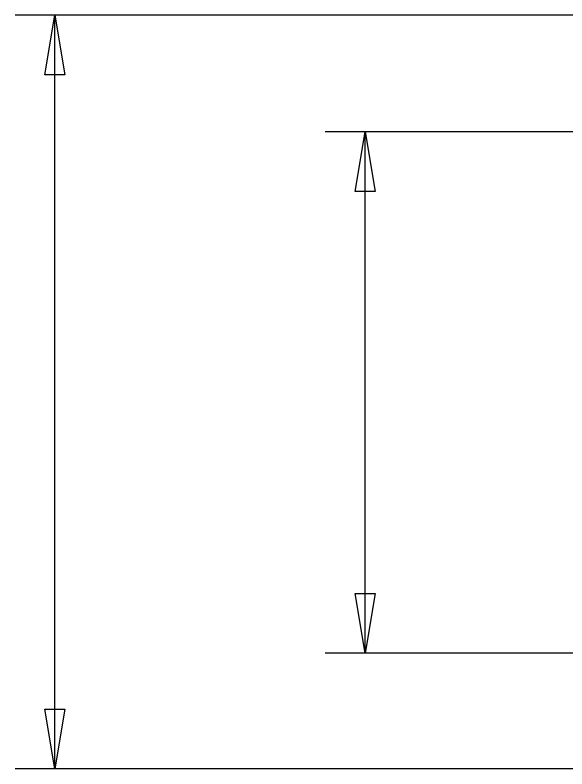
# Model space of a CAD drawing. Header units: millimetres. Extents: x -495897 to 1376592, y -28539 to 470976.
# Drawn here: x 176187 to 179784, y 208058 to 212975 of the extents above; entities that cross this region are included whole.
import ezdxf

# ---------------------------------------------------------------- set-up
doc = ezdxf.new("R2010")
doc.units = ezdxf.units.MM

msp = doc.modelspace()

# ---------------------------------------------------------------- linework, layer by layer
at = {"color": 0}
for p, q in [((182942.648, 212974.843), (176187.439, 212974.843)), ((176382.348, 212584.843), (176447.379, 212974.843)), ((176447.379, 212974.843), (176512.406, 212584.843)), ((176447.379, 212974.843), (176512.406, 212584.843)), ((176447.379, 208058.295), (176447.379, 212974.843)), ((176512.406, 212584.843), (176382.348, 212584.843)), ((176512.406, 212584.843), (176382.348, 212584.843)), ((181242.014, 212213.953), (178208.373, 212213.953)), ((178403.464, 211823.953), (178468.49, 212213.953)), ((178468.49, 212213.953), (178533.334, 211823.953)), ((178468.49, 212213.953), (178533.334, 211823.953)), ((178468.49, 208812.711), (178468.49, 212213.953)), ((178533.334, 211823.953), (178403.464, 211823.953)), ((178533.334, 211823.953), (178403.464, 211823.953)), ((178468.49, 208812.711), (178403.464, 209202.711)), ((178403.464, 209202.711), (178533.334, 209202.711)), ((178468.49, 208812.711), (178403.464, 209202.711)), ((178403.464, 209202.711), (178533.334, 209202.711)), ((178533.334, 209202.711), (178468.49, 208812.711)), ((181242.014, 208812.711), (178208.373, 208812.711)), ((176447.379, 208058.295), (176382.348, 208448.308)), ((176382.348, 208448.308), (176512.406, 208448.308)), ((176447.379, 208058.295), (176382.348, 208448.308)), ((176382.348, 208448.308), (176512.406, 208448.308)), ((176512.406, 208448.308), (176447.379, 208058.295)), ((182636.472, 208058.295), (176187.439, 208058.295))]:
    msp.add_line(p, q, dxfattribs=at)

doc.saveas('drawing.dxf')
